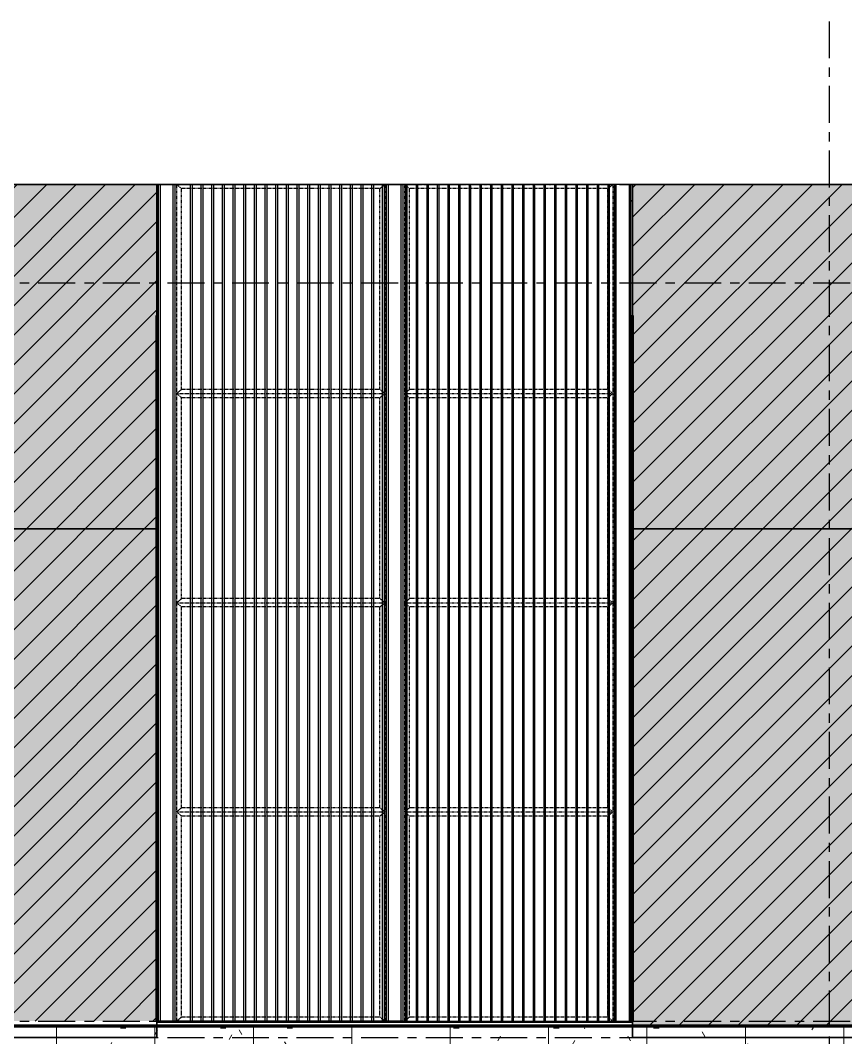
# Model space of a CAD drawing. Header units: millimetres. Extents: x -25371 to 2282244, y -90657 to 147824.
# Drawn here: x 1943163 to 1948195, y -1074 to 5127 of the extents above; entities that cross this region are included whole.
import ezdxf
from ezdxf.enums import TextEntityAlignment as Align
from ezdxf.xclip import XClip

# ---------------------------------------------------------------- set-up
doc = ezdxf.new("R2010")
doc.units = ezdxf.units.MM
doc.header["$XCLIPFRAME"] = 0
doc.set_wipeout_variables(frame=1)
for name, pattern in [('CENTER', [50.8, 31.75, -6.35, 6.35, -6.35]), ('DPA_Hidden 100', [6, 4, -2]), ('TA_GL_000.90000', [2.475, 0.9, -0.225, 0.225, -0.225, 0.9]), ('TA_HL_001.00000', [6.5, 3.55, -2.95])]:
    doc.linetypes.add(name, pattern=pattern)
for name, color, linetype in [('000 - 0_SYM_DWG_GRIDLINE_MAIN_COLOR_251', 7, 'Continuous'), ('000 - 0_SYM_DWG_SLOPE-SYM_TEXT_COLOR_3', 7, 'Continuous'), ('000 - EXISTING_PRECAST_HATCH_', 7, 'Continuous'), ('000 - GRID', 7, 'CENTER'), ('010 - ASPG_EXTR_MAIN_COLOR_2', 7, 'Continuous'), ('010 - ASPG_EXTR_WIPEOUT_', 7, 'Continuous'), ('010 - ASPG_FRAMING_MAIN_COLOR_1', 7, 'Continuous'), ('010 - ASPG_FRAMING_SUB_COLOR_2', 7, 'Continuous')]:
    doc.layers.add(name, color=color, linetype=linetype)
for name, color, linetype, lineweight in [('A-DETL', 7, 'Continuous', 70), ('A-FLOR-E', 7, 'Continuous', 35), ('A-GENM', 7, 'Continuous', 35), ('A-GLAZ-CURT', 7, 'Continuous', 35), ('A-GLAZ-CWMG', 7, 'Continuous', 35), ('A-WALL-PATT', 7, 'Continuous', 50), ('I-WALL-E', 7, 'Continuous', 50), ('WALL-E', 7, 'Continuous', 50)]:
    doc.layers.add(name, color=color, linetype=linetype, lineweight=lineweight)
doc.styles.add('Arial', font='arial.ttf', dxfattribs={"height": 300})
doc.styles.add('TA', font='', dxfattribs={"height": 4.5})
doc.styles.get('TA').set_extended_font_data('Cordia New')
pattern_1 = [(45, (0, 0), (-89.80256, 89.80256), [])]
pattern_2 = [(50, (0, 0), (364.3693, -31.8782), [38.1, -419.1]), (355, (0, 0), (-70.4868, 382.1137), [30.48, -335.2812]), (100.45144, (30.36, -2.66), (293.8825, 350.2355), [32.38, -356.1805]), (46.1842, (4e-15, 101.6), (542.158, -84.0847), [57.15, -628.65]), (96.63556, (45.2, 94.6), (474.8083, 494.8522), [48.57, -534.2712]), (351.18415, (4e-15, 101.6), (474.8083, 494.8522), [45.72, -502.9195]), (21, (50.8, 76.2), (303.2288, -204.5304), [38.1, -419.1]), (326, (50.8, 76.2), (123.604, 368.3759), [30.48, -335.28]), (71.45144, (76.07, 59.16), (426.8328, 163.8455), [32.38, -356.1799]), (37.5, (0, 0), (6.1772, 169.11008), [0, -331.216, 0, -340.36, 0, -336.55]), (7.5, (0, 0), (133.63933, 200.36115), [0, -194.056, 0, -323.596, 0, -128.27]), (327.5, (-113.28, 4e-15), (271.18119, -11.45749), [0, -127, 0, -396.24, 0, -525.78]), (317.5, (-164.08, 6e-15), (296.25836, 50.853), [0, -165.1, 0, -263.144, 0, -373.38])]

# ---------------------------------------------------------------- blocks, each defined once
blk = doc.blocks.new('System Panel - DPA-AR_Facade_Solid Panel 150mm-5074686-VS01 - ELEVATION 5')
at = {"layer": 'A-GLAZ-CURT', "color": 7}
for p, q in [((929, 108700), (1913.1, 108700)), ((929, 108700), (1042.2, 108700)), ((2026.3, 108700), (1042.2, 108700)), ((1913.1, 108700), (2026.3, 108700))]:
    blk.add_line(p, q, dxfattribs=at)
blk = doc.blocks.new('System Panel - DPA-AR_Facade_Solid Panel 150mm-V12-VS01 - ELEVATION 5')
at = {"layer": 'A-GLAZ-CURT', "color": 7}
for p, q in [((8801.7, 108700), (9699.8, 108700)), ((8801.7, 108700), (8914.9, 108700)), ((9898.6, 108700), (8914.9, 108700))]:
    blk.add_line(p, q, dxfattribs=at)
blk = doc.blocks.new('DPA_CP_Entrance Louver Grill Vertical Z - Louver Grill Vertical Z-5599431-VS01 - ELEVATION 5')
at = {"layer": 'A-GLAZ-CURT', "color": 7}
for p, q in [((9145, 106500), (9095, 106500)), ((9095, 106500), (9145, 106500)), ((9095, 106500), (9095, 103645)), ((9095, 106500), (9095, 103645)), ((9145, 106500), (9095, 106500)), ((9095, 106500), (9143, 106500)), ((9095, 103645), (9095, 106500)), ((9095, 103645), (9095, 106500)), ((9095, 106450), (9095, 106500)), ((9095, 106500), (9095, 106450)), ((9095, 106500), (10505, 106500)), ((9095, 106500), (10505, 106500)), ((9143, 106500), (9145, 106500)), ((9143, 103645), (9143, 106500)), ((9143, 103645), (9143, 106500)), ((9145, 103645), (9145, 106500)), ((9145, 106500), (9145, 103645)), ((10505, 106500), (10455, 106500)), ((10455, 106500), (10505, 106500)), ((10455, 106500), (10457, 106500)), ((10505, 106500), (10455, 106500)), ((10455, 103645), (10455, 106500)), ((10455, 106500), (10455, 103645)), ((10457, 106500), (10505, 106500)), ((10457, 106500), (10457, 103645)), ((10457, 106500), (10457, 103645)), ((10505, 103645), (10505, 106500)), ((10505, 106500), (10505, 103645)), ((10505, 106500), (10505, 103645)), ((10505, 106500), (10505, 103645)), ((10505, 106450), (10505, 106500)), ((10505, 106500), (10505, 106450)), ((9145, 103705), (9145, 106450)), ((9145, 106450), (9145, 103705)), ((10455, 106450), (9145, 106450)), ((9145, 106450), (10455, 106450)), ((9145, 106450), (10455, 106450)), ((10455, 106450), (9145, 106450)), ((9145, 103705), (9145, 106450)), ((9145, 106450), (9145, 103705)), ((10455, 106450), (10455, 103705)), ((10455, 106450), (10455, 103705)), ((10455, 106450), (10455, 103705)), ((10455, 106450), (10455, 103705)), ((9095, 103645), (9095, 103705)), ((9095, 103705), (9095, 103645)), ((9145, 103705), (10455, 103705)), ((9145, 103705), (10455, 103705)), ((9145, 103705), (10455, 103705)), ((10455, 103705), (9145, 103705)), ((10505, 103645), (10505, 103705)), ((10505, 103705), (10505, 103645)), ((9145, 103645), (9095, 103645)), ((9095, 103645), (9145, 103645)), ((9143, 103645), (9095, 103645)), ((9095, 103645), (9145, 103645)), ((10505, 103645), (9095, 103645)), ((9095, 103645), (10505, 103645)), ((9145, 103645), (9143, 103645)), ((10505, 103645), (10455, 103645)), ((10455, 103645), (10505, 103645)), ((10455, 103645), (10505, 103645)), ((10457, 103645), (10455, 103645)), ((10505, 103645), (10457, 103645))]:
    blk.add_line(p, q, dxfattribs=at)
blk = doc.blocks.new('Rectangular Mullion - 45 x 100mm-5599265-VS01 - ELEVATION 5')
at = {"layer": 'A-GLAZ-CWMG', "color": 7}
for p, q in [((9072.5, 103645), (10550, 103645)), ((9072.5, 103645), (10550, 103645)), ((10550, 103600), (10550, 103645)), ((10550, 103645), (10550, 103600)), ((10550, 103600), (9072.5, 103600)), ((9072.5, 103600), (10550, 103600))]:
    blk.add_line(p, q, dxfattribs=at)
blk = doc.blocks.new('Rectangular Mullion - 45 x 100mm-5599497-VS01 - ELEVATION 5')
at = {"layer": 'A-GLAZ-CWMG', "color": 7}
for p, q in [((7650, 106500), (7695, 106500)), ((7695, 106500), (7650, 106500)), ((7650, 103645), (7650, 106500)), ((7650, 106500), (7650, 103645)), ((7695, 106500), (7695, 103645)), ((7695, 106500), (7695, 103645)), ((7650, 103645), (7695, 103645)), ((7695, 103645), (7650, 103645))]:
    blk.add_line(p, q, dxfattribs=at)
blk = doc.blocks.new('Rectangular Mullion - 45 x 100mm-5599498-VS01 - ELEVATION 5')
at = {"layer": 'A-GLAZ-CWMG', "color": 7}
for p, q in [((10550, 106500), (10505, 106500)), ((10505, 106500), (10550, 106500)), ((10505, 103645), (10505, 106500)), ((10505, 103645), (10505, 106500)), ((10550, 106500), (10550, 103645)), ((10550, 103645), (10550, 106500)), ((10550, 103645), (10505, 103645)), ((10505, 103645), (10550, 103645))]:
    blk.add_line(p, q, dxfattribs=at)
blk = doc.blocks.new('DPA_CP_Entrance Louver Grill Vertical Z - Louver Grill Vertical Z-5599499-VS01 - ELEVATION 5')
at = {"layer": 'A-GLAZ-CURT', "color": 7}
for p, q in [((7745, 106500), (7695, 106500)), ((7695, 106500), (7745, 106500)), ((7695, 106500), (7695, 103645)), ((7695, 106500), (7695, 103645)), ((7745, 106500), (7695, 106500)), ((7695, 106500), (7743, 106500)), ((7695, 103645), (7695, 106500)), ((7695, 103645), (7695, 106500)), ((7695, 106450), (7695, 106500)), ((7695, 106500), (7695, 106450)), ((7695, 106500), (9050, 106500)), ((7695, 106500), (9050, 106500)), ((7743, 106500), (7745, 106500)), ((7743, 103645), (7743, 106500)), ((7743, 103645), (7743, 106500)), ((7745, 103645), (7745, 106500)), ((7745, 106500), (7745, 103645)), ((9050, 106500), (9000, 106500)), ((9000, 106500), (9050, 106500)), ((9000, 106500), (9002, 106500)), ((9050, 106500), (9000, 106500)), ((9000, 103645), (9000, 106500)), ((9000, 106500), (9000, 103645)), ((9002, 106500), (9050, 106500)), ((9002, 106500), (9002, 103645)), ((9002, 106500), (9002, 103645)), ((9050, 103645), (9050, 106500)), ((9050, 106500), (9050, 103645)), ((9050, 106500), (9050, 103645)), ((9050, 106500), (9050, 103645)), ((9050, 106450), (9050, 106500)), ((9050, 106500), (9050, 106450)), ((7745, 103705), (7745, 106450)), ((7745, 106450), (7745, 103705)), ((9000, 106450), (7745, 106450)), ((7745, 106450), (9000, 106450)), ((7745, 106450), (9000, 106450)), ((9000, 106450), (7745, 106450)), ((7745, 103705), (7745, 106450)), ((7745, 106450), (7745, 103705)), ((9000, 106450), (9000, 103705)), ((9000, 106450), (9000, 103705)), ((9000, 106450), (9000, 103705)), ((9000, 106450), (9000, 103705)), ((7695, 103645), (7695, 103705)), ((7695, 103705), (7695, 103645)), ((7745, 103705), (9000, 103705)), ((7745, 103705), (9000, 103705)), ((7745, 103705), (9000, 103705)), ((9000, 103705), (7745, 103705)), ((9050, 103645), (9050, 103705)), ((9050, 103705), (9050, 103645)), ((7745, 103645), (7695, 103645)), ((7695, 103645), (7745, 103645)), ((7743, 103645), (7695, 103645)), ((7695, 103645), (7745, 103645)), ((9050, 103645), (7695, 103645)), ((7695, 103645), (9050, 103645)), ((7745, 103645), (7743, 103645)), ((9050, 103645), (9000, 103645)), ((9000, 103645), (9050, 103645)), ((9000, 103645), (9050, 103645)), ((9002, 103645), (9000, 103645)), ((9050, 103645), (9002, 103645))]:
    blk.add_line(p, q, dxfattribs=at)
blk = doc.blocks.new('Rectangular Mullion - Mullion_Top_C-Channel-5599266-VS01 - ELEVATION 5')
at = {"layer": 'A-GLAZ-CWMG', "color": 7}
for p, q in [((10550, 106600), (9072.5, 106600)), ((10550, 106600), (9072.5, 106600)), ((10550, 106590), (10550, 106600)), ((10550, 106600), (10550, 106500)), ((10550, 106510), (10550, 106590)), ((9072.5, 106500), (10550, 106500)), ((10550, 106500), (9072.5, 106500)), ((10550, 106500), (10550, 106510))]:
    blk.add_line(p, q, dxfattribs=at)
blk = doc.blocks.new('Rectangular Mullion - 45 x 100mm-5599430-VS01 - ELEVATION 5')
at = {"layer": 'A-GLAZ-CWMG', "color": 7}
for p, q in [((9050, 106500), (9095, 106500)), ((9095, 106500), (9050, 106500)), ((9050, 103645), (9050, 106500)), ((9050, 106500), (9050, 103645)), ((9095, 106500), (9095, 103645)), ((9095, 106500), (9095, 103645)), ((9050, 103645), (9095, 103645)), ((9095, 103645), (9050, 103645))]:
    blk.add_line(p, q, dxfattribs=at)
blk = doc.blocks.new('GM_Louver Grill Vertical Z1 - Z Profile-5514099-VS01 - ELEVATION 5')
at = {"layer": 'A-GENM', "color": 7, "lineweight": 9}
blk.add_line((7870.3, 103645), (7870.3, 106500), dxfattribs=at)
blk = doc.blocks.new('Rectangular Mullion - Mullion_Top_C-Channel-5599267-VS01 - ELEVATION 5')
at = {"layer": 'A-GLAZ-CWMG', "color": 7}
for p, q in [((7650, 106500), (7650, 106600)), ((7650, 106600), (7650, 106590)), ((9072.5, 106600), (7650, 106600)), ((9072.5, 106600), (7650, 106600)), ((7650, 106590), (7650, 106510)), ((7650, 106510), (7650, 106500)), ((7650, 106500), (9072.5, 106500)), ((9072.5, 106500), (7650, 106500))]:
    blk.add_line(p, q, dxfattribs=at)
blk = doc.blocks.new('Rectangular Mullion - 45 x 100mm-5599268-VS01 - ELEVATION 5')
at = {"layer": 'A-GLAZ-CWMG', "color": 7}
for p, q in [((7650, 103600), (7650, 103645)), ((7650, 103645), (7650, 103600)), ((7650, 103645), (9072.5, 103645)), ((7650, 103645), (9072.5, 103645)), ((9072.5, 103600), (7650, 103600)), ((7650, 103600), (9072.5, 103600))]:
    blk.add_line(p, q, dxfattribs=at)
blk = doc.blocks.new('System Panel - DPA-AR_Facade_Solid Panel 150mm-5598975-VS01 - ELEVATION 5')
at = {"layer": 'A-GLAZ-CURT', "color": 7}
for p, q in [((6150, 103600), (6150, 106600)), ((6150, 106600), (7650, 106600)), ((7650, 106600), (6150, 106600)), ((6150, 106600), (6150, 103500)), ((7650, 106600), (7650, 103570)), ((7650, 103500), (7650, 106600)), ((6150, 103500), (7650, 103500))]:
    blk.add_line(p, q, dxfattribs=at)
blk = doc.blocks.new('System Panel - DPA-AR_Facade_Solid Panel 150mm-V42-VS01 - ELEVATION 5')
at = {"layer": 'A-GLAZ-CURT', "color": 7}
for p, q in [((10550, 103570), (10550, 106600)), ((10550, 106600), (11900, 106600)), ((12050, 106600), (10550, 106600)), ((10550, 106600), (10550, 103500)), ((12050, 106600), (12050, 103500)), ((12050, 103500), (12050, 106600)), ((10550, 103500), (12050, 103500))]:
    blk.add_line(p, q, dxfattribs=at)
blk = doc.blocks.new('DPA_CP_Entrance Louver Grill Vertical Z - Louver Grill Vertical Z-5599902-VS01 - ELEVATION 5')
at = {"layer": 'A-GLAZ-CURT', "color": 7}
for p, q in [((9145, 108600), (9095, 108600)), ((9095, 108600), (9145, 108600)), ((9095, 108600), (9095, 106645)), ((9095, 108600), (9095, 106645)), ((9145, 108600), (9095, 108600)), ((9095, 108600), (9143, 108600)), ((9095, 106645), (9095, 108600)), ((9095, 106645), (9095, 108600)), ((9095, 108550), (9095, 108600)), ((9095, 108600), (9095, 108550)), ((9095, 108600), (10505, 108600)), ((9095, 108600), (10505, 108600)), ((9143, 108600), (9145, 108600)), ((9143, 106645), (9143, 108600)), ((9143, 106645), (9143, 108600)), ((9145, 106645), (9145, 108600)), ((9145, 108600), (9145, 106645)), ((10505, 108600), (10455, 108600)), ((10455, 108600), (10505, 108600)), ((10455, 108600), (10457, 108600)), ((10505, 108600), (10455, 108600)), ((10455, 106645), (10455, 108600)), ((10455, 108600), (10455, 106645)), ((10457, 108600), (10505, 108600)), ((10457, 108600), (10457, 106645)), ((10457, 108600), (10457, 106645)), ((10505, 106645), (10505, 108600)), ((10505, 108600), (10505, 106645)), ((10505, 108600), (10505, 106645)), ((10505, 108600), (10505, 106645)), ((10505, 108550), (10505, 108600)), ((10505, 108600), (10505, 108550)), ((9145, 106705), (9145, 108550)), ((9145, 108550), (9145, 106705)), ((10455, 108550), (9145, 108550)), ((9145, 108550), (10455, 108550)), ((9145, 108550), (10455, 108550)), ((10455, 108550), (9145, 108550)), ((9145, 106705), (9145, 108550)), ((9145, 108550), (9145, 106705)), ((10455, 108550), (10455, 106705)), ((10455, 108550), (10455, 106705)), ((10455, 108550), (10455, 106705)), ((10455, 108550), (10455, 106705)), ((9095, 106645), (9095, 106705)), ((9095, 106705), (9095, 106645)), ((9145, 106705), (10455, 106705)), ((9145, 106705), (10455, 106705)), ((9145, 106705), (10455, 106705)), ((10455, 106705), (9145, 106705)), ((10505, 106645), (10505, 106705)), ((10505, 106705), (10505, 106645)), ((9145, 106645), (9095, 106645)), ((9095, 106645), (9145, 106645)), ((9143, 106645), (9095, 106645)), ((9095, 106645), (9145, 106645)), ((10505, 106645), (9095, 106645)), ((9095, 106645), (10505, 106645)), ((9145, 106645), (9143, 106645)), ((10505, 106645), (10455, 106645)), ((10455, 106645), (10505, 106645)), ((10455, 106645), (10505, 106645)), ((10457, 106645), (10455, 106645)), ((10505, 106645), (10457, 106645))]:
    blk.add_line(p, q, dxfattribs=at)
blk = doc.blocks.new('Rectangular Mullion - 45 x 100mm-5599968-VS01 - ELEVATION 5')
at = {"layer": 'A-GLAZ-CWMG', "color": 7}
for p, q in [((7650, 108600), (7695, 108600)), ((7695, 108600), (7650, 108600)), ((7650, 106645), (7650, 108600)), ((7650, 108600), (7650, 106645)), ((7695, 108600), (7695, 106645)), ((7695, 108600), (7695, 106645)), ((7650, 106645), (7695, 106645)), ((7695, 106645), (7650, 106645))]:
    blk.add_line(p, q, dxfattribs=at)
blk = doc.blocks.new('Rectangular Mullion - 45 x 100mm-5599969-VS01 - ELEVATION 5')
at = {"layer": 'A-GLAZ-CWMG', "color": 7}
for p, q in [((10550, 108600), (10505, 108600)), ((10505, 108600), (10550, 108600)), ((10505, 106645), (10505, 108600)), ((10505, 106645), (10505, 108600)), ((10550, 108600), (10550, 106645)), ((10550, 106645), (10550, 108600)), ((10550, 106645), (10505, 106645)), ((10505, 106645), (10550, 106645))]:
    blk.add_line(p, q, dxfattribs=at)
blk = doc.blocks.new('DPA_CP_Entrance Louver Grill Vertical Z - Louver Grill Vertical Z-5599970-VS01 - ELEVATION 5')
at = {"layer": 'A-GLAZ-CURT', "color": 7}
for p, q in [((7745, 108600), (7695, 108600)), ((7695, 108600), (7745, 108600)), ((7695, 108600), (7695, 106645)), ((7695, 108600), (7695, 106645)), ((7745, 108600), (7695, 108600)), ((7695, 108600), (7743, 108600)), ((7695, 106645), (7695, 108600)), ((7695, 106645), (7695, 108600)), ((7695, 108550), (7695, 108600)), ((7695, 108600), (7695, 108550)), ((7695, 108600), (9050, 108600)), ((7695, 108600), (9050, 108600)), ((7743, 108600), (7745, 108600)), ((7743, 106645), (7743, 108600)), ((7743, 106645), (7743, 108600)), ((7745, 106645), (7745, 108600)), ((7745, 108600), (7745, 106645)), ((9050, 108600), (9000, 108600)), ((9000, 108600), (9050, 108600)), ((9000, 108600), (9002, 108600)), ((9050, 108600), (9000, 108600)), ((9000, 106645), (9000, 108600)), ((9000, 108600), (9000, 106645)), ((9002, 108600), (9050, 108600)), ((9002, 108600), (9002, 106645)), ((9002, 108600), (9002, 106645)), ((9050, 106645), (9050, 108600)), ((9050, 108600), (9050, 106645)), ((9050, 108600), (9050, 106645)), ((9050, 108600), (9050, 106645)), ((9050, 108550), (9050, 108600)), ((9050, 108600), (9050, 108550)), ((7745, 106705), (7745, 108550)), ((7745, 108550), (7745, 106705)), ((9000, 108550), (7745, 108550)), ((7745, 108550), (9000, 108550)), ((7745, 108550), (9000, 108550)), ((9000, 108550), (7745, 108550)), ((7745, 106705), (7745, 108550)), ((7745, 108550), (7745, 106705)), ((9000, 108550), (9000, 106705)), ((9000, 108550), (9000, 106705)), ((9000, 108550), (9000, 106705)), ((9000, 108550), (9000, 106705)), ((7695, 106645), (7695, 106705)), ((7695, 106705), (7695, 106645)), ((7745, 106705), (9000, 106705)), ((7745, 106705), (9000, 106705)), ((7745, 106705), (9000, 106705)), ((9000, 106705), (7745, 106705)), ((9050, 106645), (9050, 106705)), ((9050, 106705), (9050, 106645)), ((7745, 106645), (7695, 106645)), ((7695, 106645), (7745, 106645)), ((7743, 106645), (7695, 106645)), ((7695, 106645), (7745, 106645)), ((9050, 106645), (7695, 106645)), ((7695, 106645), (9050, 106645)), ((7745, 106645), (7743, 106645)), ((9050, 106645), (9000, 106645)), ((9000, 106645), (9050, 106645)), ((9000, 106645), (9050, 106645)), ((9002, 106645), (9000, 106645)), ((9050, 106645), (9002, 106645))]:
    blk.add_line(p, q, dxfattribs=at)
blk = doc.blocks.new('Rectangular Mullion - 45 x 100mm-5599901-VS01 - ELEVATION 5')
at = {"layer": 'A-GLAZ-CWMG', "color": 7}
for p, q in [((9050, 108600), (9095, 108600)), ((9095, 108600), (9050, 108600)), ((9050, 106645), (9050, 108600)), ((9050, 108600), (9050, 106645)), ((9095, 108600), (9095, 106645)), ((9095, 108600), (9095, 106645)), ((9050, 106645), (9095, 106645)), ((9095, 106645), (9050, 106645))]:
    blk.add_line(p, q, dxfattribs=at)
blk = doc.blocks.new('GM_Louver Grill Vertical Z1 - Z Profile-5598519-VS01 - ELEVATION 5')
at = {"layer": 'A-GENM', "color": 7, "lineweight": 9}
blk.add_line((7945.6, 106645), (7945.6, 108600), dxfattribs=at)
blk = doc.blocks.new('System Panel - DPA-AR_Facade_Solid Panel 150mm-V43-VS01 - ELEVATION 5')
at = {"layer": 'A-GLAZ-CURT', "color": 7}
for p, q in [((6150, 106600), (6150, 108700)), ((6150, 108700), (7650, 108700)), ((7650, 108700), (6150, 108700)), ((6150, 108700), (6150, 106600)), ((7650, 108700), (7650, 106600)), ((7650, 106600), (7650, 108700)), ((7650, 106600), (6150, 106600)), ((6150, 106600), (7650, 106600))]:
    blk.add_line(p, q, dxfattribs=at)
blk = doc.blocks.new('System Panel - DPA-AR_Facade_Solid Panel 150mm-V44-VS01 - ELEVATION 5')
at = {"layer": 'A-GLAZ-CURT', "color": 7}
for p, q in [((10550, 106600), (10550, 108700)), ((10550, 108700), (12050, 108700)), ((12050, 108700), (10550, 108700)), ((10550, 108700), (10550, 106600)), ((12050, 108700), (12050, 108034.4)), ((12050, 108034.4), (12050, 108700)), ((12050, 107822.9), (12050, 106600)), ((12050, 106600), (12050, 107822.9)), ((11900, 106600), (10550, 106600)), ((10550, 106600), (12050, 106600))]:
    blk.add_line(p, q, dxfattribs=at)
blk = doc.blocks.new('C-1-VS01-AR-2563-01 -C_20260615-163154_ELEVATION_5_EX')
at = {"layer": '000 - EXISTING_PRECAST_HATCH_'}
h = blk.add_hatch(dxfattribs=at)
h.set_pattern_fill('ANSI31')
h.set_pattern_definition(pattern_1)
h.paths.add_polyline_path([(-18756.5, 105750), (-18756.5, 103600), (-14656.4, 103600), (-14656.4, 108700), (-25156.3, 108700), (-25156.3, 103600), (-20056.5, 103600), (-20056.5, 105750)])
h = blk.add_hatch(dxfattribs=at)
h.set_pattern_fill('AR-CONC', scale=0.05)
h.set_pattern_definition(pattern_2)
h.paths.add_polyline_path([(-18756.5, 105750), (-18756.5, 103600), (-14656.4, 103600), (-14656.4, 108700), (-25156.3, 108700), (-25156.3, 103600), (-20056.5, 103600), (-20056.5, 105750)])
h = blk.add_hatch(dxfattribs=at)
h.set_pattern_fill('ANSI31')
h.set_pattern_definition(pattern_1)
h.paths.add_polyline_path([(-10057.4, 103570), (-11756.4, 103570), (-11756.4, 108700), (9384.5, 108700), (9384.5, 103570), (-8957.4, 103570), (-8957.4, 105750), (-10057.4, 105750)])
h = blk.add_hatch(dxfattribs=at)
h.set_pattern_fill('AR-CONC', scale=0.05)
h.set_pattern_definition(pattern_2)
h.paths.add_polyline_path([(-10057.4, 103570), (-11756.4, 103570), (-11756.4, 108700), (9384.5, 108700), (9384.5, 103570), (-8957.4, 103570), (-8957.4, 105750), (-10057.4, 105750)])
at = {"layer": 'A-WALL-PATT', "lineweight": 9}
h = blk.add_hatch(dxfattribs=at)
h.set_pattern_fill('FP_9', style=0, pattern_type=2)
h.set_pattern_definition([(0, (-88633.94, 0), (812.8, 203.2), [33.528, -576.072, 33.528, -576.072, -3251.2]), (0, (-88633.94, 0), (812.8, 203.2), [-1219.2, 33.528, -1185.672, 33.528, -576.072, -1422.4]), (0, (-88633.94, 0), (812.8, 203.2), [-3048, 33.528, -372.872, 33.528, -982.472]), (120, (-88329.14, 101.6), (-582.37636, 602.30545), [33.528, -576.072, 33.528, -3827.272]), (120, (-88329.14, 101.6), (-582.37636, 602.30545), [-643.128, -576.072, 33.528, -1185.672, -2032]), (120, (-88329.14, 101.6), (-582.37636, 602.30545), [-2438.4, 33.528, -576.072, 33.528, -1388.872]), (120, (-88329.14, 101.6), (-582.37636, 602.30545), [-3081.528, -372.872, 33.528, -982.472]), (240, (-88227.54, 508), (-230.42364, -805.50545), [33.528, -576.072, 33.528, -576.072, -3251.2]), (240, (-88227.54, 508), (-230.42364, -805.50545), [-1219.2, 33.528, -1185.672, 33.528, -576.072, -1422.4]), (240, (-88227.54, 508), (-230.42364, -805.50545), [-3048, 33.528, -372.872, 33.528, -982.472])])
h.paths.add_polyline_path([(-20736.5, 101100), (-20727.4, 101100), (-20727.4, 101151.2), (-18502.3, 101356.9), (-18503.5, 103570), (-20836.4, 103570), (-20836.4, 101102), (-20736.5, 101102)])
h.paths.add_polyline_path([(-17128.4, 101100), (-16967.4, 101100), (-15542.7, 101242.8), (-16781.8, 101131.2)])
h.paths.add_polyline_path([(-18404.7, 101366), (-13131.4, 101853.6), (-13130.5, 102073.8), (-13128, 102091.5), (-13118.6, 102115.2), (-13112.2, 102125.1), (-13095.1, 102143.4), (-13090.8, 102146.6), (-13075.6, 102155.9), (-13053.1, 102164.1), (-13024.8, 102166.7), (-12851.2, 102167.6), (-12831.8, 102170.8), (-12801.3, 102184.5), (-11448.6, 102988.6), (-11426.3, 102997.2), (-11401.5, 103000), (-11224.2, 102999.1), (-11206.5, 102996.7), (-11182.8, 102987.2), (-11172.9, 102980.9), (-11154.6, 102963.8), (-11151.4, 102959.4), (-11142.3, 102944.5), (-11133.9, 102921.7), (-11131.4, 102893.4), (-11131.4, 102100), (-10406.4, 102100), (-10406.4, 103570), (-18404.2, 103570), (-18404.6, 101404.1)])
h.paths.add_polyline_path([(-13081.4, 101858.2), (-12702.7, 101893.2), (-12456, 102040.1), (-12456.4, 102331.7), (-12788.5, 102134.9), (-12820.4, 102122.1), (-12858.9, 102116.7), (-13031.4, 102116.7), (-13046.7, 102113.9), (-13059.8, 102107.6), (-13070.8, 102096.6), (-13075.6, 102089.7), (-13080.2, 102078.1), (-13081.4, 102066.7), (-13081.4, 101881.3)])
h.paths.add_polyline_path([(-12587, 101903.9), (-12456, 101916), (-12456.4, 101981.7), (-12546.9, 101927.8)])
h.paths.add_polyline_path([(-12406.7, 101920.6), (-11856.2, 101971.5), (-11856.4, 102338.8), (-12406.7, 102011.2), (-12406.7, 101976.8)])
h.paths.add_polyline_path([(-11806.5, 101976.1), (-11431.4, 102010.8), (-11431.4, 102100), (-11181.4, 102100), (-11181.4, 102600), (-11418.5, 102599.5), (-11806.7, 102368.4), (-11806.5, 101976.8)])
h.paths.add_polyline_path([(-12406.8, 102069.4), (-11855.9, 102397.3), (-11856.4, 102688.8), (-12407, 102361.1), (-12406.8, 102072.2)])
h.paths.add_polyline_path([(-11806.8, 102426.5), (-11429.3, 102650), (-11181.4, 102650), (-11182.5, 102909.2), (-11184.1, 102915.4), (-11190.4, 102928.4), (-11201.4, 102939.5), (-11206.9, 102943.7), (-11219.9, 102948.9), (-11231.4, 102950), (-11410.1, 102949.3), (-11419.5, 102947.4), (-11435.8, 102939.2), (-11807, 102718.2), (-11806.8, 102454)])
h.paths.add_polyline_path([(-11182.9, 102912.6), (-11184.1, 102916.2), (-11183, 102912.9)])
h = blk.add_hatch(dxfattribs=at)
h.set_pattern_fill('FP_10', style=0, pattern_type=2)
h.set_pattern_definition([(0, (-9616.63, 99970), (0, 600), []), (90, (-9616.63, 99970), (-600, 4e-14), [])])
h.paths.add_polyline_path([(-20736.5, 101100), (-20727.4, 101100), (-20727.4, 101151.2), (-18502.3, 101356.9), (-18503.5, 103570), (-20836.4, 103570), (-20836.4, 101102), (-20736.5, 101102)])
h.paths.add_polyline_path([(-17128.4, 101100), (-16967.4, 101100), (-15542.7, 101242.8), (-16781.8, 101131.2)])
h.paths.add_polyline_path([(-18404.7, 101366), (-13131.4, 101853.6), (-13130.5, 102073.8), (-13128, 102091.5), (-13118.6, 102115.2), (-13112.2, 102125.1), (-13095.1, 102143.4), (-13090.8, 102146.6), (-13075.6, 102155.9), (-13053.1, 102164.1), (-13024.8, 102166.7), (-12851.2, 102167.6), (-12831.8, 102170.8), (-12801.3, 102184.5), (-11448.6, 102988.6), (-11426.3, 102997.2), (-11401.5, 103000), (-11224.2, 102999.1), (-11206.5, 102996.7), (-11182.8, 102987.2), (-11172.9, 102980.9), (-11154.6, 102963.8), (-11151.4, 102959.4), (-11142.3, 102944.5), (-11133.9, 102921.7), (-11131.4, 102893.4), (-11131.4, 102100), (-10406.4, 102100), (-10406.4, 103570), (-18404.2, 103570), (-18404.6, 101404.1)])
h.paths.add_polyline_path([(-13081.4, 101858.2), (-12702.7, 101893.2), (-12456, 102040.1), (-12456.4, 102331.7), (-12788.5, 102134.9), (-12820.4, 102122.1), (-12858.9, 102116.7), (-13031.4, 102116.7), (-13046.7, 102113.9), (-13059.8, 102107.6), (-13070.8, 102096.6), (-13075.6, 102089.7), (-13080.2, 102078.1), (-13081.4, 102066.7), (-13081.4, 101881.3)])
h.paths.add_polyline_path([(-12587, 101903.9), (-12456, 101916), (-12456.4, 101981.7), (-12546.9, 101927.8)])
h.paths.add_polyline_path([(-12406.7, 101920.6), (-11856.2, 101971.5), (-11856.4, 102338.8), (-12406.7, 102011.2), (-12406.7, 101976.8)])
h.paths.add_polyline_path([(-11806.5, 101976.1), (-11431.4, 102010.8), (-11431.4, 102100), (-11181.4, 102100), (-11181.4, 102600), (-11418.5, 102599.5), (-11806.7, 102368.4), (-11806.5, 101976.8)])
h.paths.add_polyline_path([(-12406.8, 102069.4), (-11855.9, 102397.3), (-11856.4, 102688.8), (-12407, 102361.1), (-12406.8, 102072.2)])
h.paths.add_polyline_path([(-11806.8, 102426.5), (-11429.3, 102650), (-11181.4, 102650), (-11182.5, 102909.2), (-11184.1, 102915.4), (-11190.4, 102928.4), (-11201.4, 102939.5), (-11206.9, 102943.7), (-11219.9, 102948.9), (-11231.4, 102950), (-11410.1, 102949.3), (-11419.5, 102947.4), (-11435.8, 102939.2), (-11807, 102718.2), (-11806.8, 102454)])
h.paths.add_polyline_path([(-11182.9, 102912.6), (-11184.1, 102916.2), (-11183, 102912.9)])
at = {"layer": 'A-DETL', "color": 7}
for p, q in [((-14656.4, 107900), (-14656.4, 103600)), ((-11756.4, 103600), (-11756.4, 107900)), ((-10406.4, 103570), (-18404.2, 103570)), ((-14656.4, 103600), (-11756.4, 103600))]:
    blk.add_line(p, q, dxfattribs=at)
at = {"layer": 'A-DETL', "color": 7, "linetype": 'DPA_Hidden 100', "lineweight": 25}
for p, q in [((-14656.4, 107900), (-11772.2, 103600)), ((-11756.4, 107900), (-14656.4, 103600)), ((-14656.4, 107900), (-11756.4, 107900))]:
    blk.add_line(p, q, dxfattribs=at)
at = {"layer": 'A-FLOR-E', "color": 7}
blk.add_line((-11756.4, 103600), (-14656.4, 103600), dxfattribs=at)
at = {"layer": 'I-WALL-E', "color": 7}
blk.add_line((-14656.4, 103570), (-11756.4, 103570), dxfattribs=at)
at = {"layer": 'WALL-E', "color": 7}
for p, q in [((-14656.4, 107900), (-14656.4, 103600)), ((-11756.4, 103600), (-11756.4, 107900))]:
    blk.add_line(p, q, dxfattribs=at)
at = {"layer": 'A-GENM', "color": 7}
for name, p in [('GM_Louver Grill Vertical Z1 - Z Profile-5598519-VS01 - ELEVATION 5', (-22457, 0)), ('GM_Louver Grill Vertical Z1 - Z Profile-5598519-VS01 - ELEVATION 5', (-22381.7, 0)), ('GM_Louver Grill Vertical Z1 - Z Profile-5598519-VS01 - ELEVATION 5', (-22306.4, 0)), ('GM_Louver Grill Vertical Z1 - Z Profile-5598519-VS01 - ELEVATION 5', (-22231, 0)), ('GM_Louver Grill Vertical Z1 - Z Profile-5598519-VS01 - ELEVATION 5', (-22155.7, 0)), ('GM_Louver Grill Vertical Z1 - Z Profile-5598519-VS01 - ELEVATION 5', (-22080.4, 0)), ('GM_Louver Grill Vertical Z1 - Z Profile-5598519-VS01 - ELEVATION 5', (-22005.1, 0)), ('GM_Louver Grill Vertical Z1 - Z Profile-5598519-VS01 - ELEVATION 5', (-21929.8, 0)), ('GM_Louver Grill Vertical Z1 - Z Profile-5598519-VS01 - ELEVATION 5', (-21854.5, 0)), ('GM_Louver Grill Vertical Z1 - Z Profile-5598519-VS01 - ELEVATION 5', (-21779.2, 0)), ('GM_Louver Grill Vertical Z1 - Z Profile-5598519-VS01 - ELEVATION 5', (-21703.9, 0)), ('GM_Louver Grill Vertical Z1 - Z Profile-5598519-VS01 - ELEVATION 5', (-21628.5, 0)), ('GM_Louver Grill Vertical Z1 - Z Profile-5598519-VS01 - ELEVATION 5', (-21553.2, 0)), ('GM_Louver Grill Vertical Z1 - Z Profile-5598519-VS01 - ELEVATION 5', (-21477.9, 0)), ('GM_Louver Grill Vertical Z1 - Z Profile-5598519-VS01 - ELEVATION 5', (-21402.6, 0)), ('GM_Louver Grill Vertical Z1 - Z Profile-5598519-VS01 - ELEVATION 5', (-21327.3, 0)), ('GM_Louver Grill Vertical Z1 - Z Profile-5598519-VS01 - ELEVATION 5', (-21252, 0)), ('GM_Louver Grill Vertical Z1 - Z Profile-5598519-VS01 - ELEVATION 5', (-21057, 0)), ('GM_Louver Grill Vertical Z1 - Z Profile-5598519-VS01 - ELEVATION 5', (-20982.9, 0)), ('GM_Louver Grill Vertical Z1 - Z Profile-5598519-VS01 - ELEVATION 5', (-20908.8, 0)), ('GM_Louver Grill Vertical Z1 - Z Profile-5598519-VS01 - ELEVATION 5', (-20834.6, 0)), ('GM_Louver Grill Vertical Z1 - Z Profile-5598519-VS01 - ELEVATION 5', (-20760.5, 0)), ('GM_Louver Grill Vertical Z1 - Z Profile-5598519-VS01 - ELEVATION 5', (-20686.4, 0)), ('GM_Louver Grill Vertical Z1 - Z Profile-5598519-VS01 - ELEVATION 5', (-20612.3, 0)), ('GM_Louver Grill Vertical Z1 - Z Profile-5598519-VS01 - ELEVATION 5', (-20538.2, 0)), ('GM_Louver Grill Vertical Z1 - Z Profile-5598519-VS01 - ELEVATION 5', (-20464, 0)), ('GM_Louver Grill Vertical Z1 - Z Profile-5598519-VS01 - ELEVATION 5', (-20389.9, 0)), ('GM_Louver Grill Vertical Z1 - Z Profile-5598519-VS01 - ELEVATION 5', (-20315.8, 0)), ('GM_Louver Grill Vertical Z1 - Z Profile-5598519-VS01 - ELEVATION 5', (-20241.7, 0)), ('GM_Louver Grill Vertical Z1 - Z Profile-5598519-VS01 - ELEVATION 5', (-20167.6, 0)), ('GM_Louver Grill Vertical Z1 - Z Profile-5598519-VS01 - ELEVATION 5', (-20093.5, 0)), ('GM_Louver Grill Vertical Z1 - Z Profile-5598519-VS01 - ELEVATION 5', (-20019.3, 0)), ('GM_Louver Grill Vertical Z1 - Z Profile-5598519-VS01 - ELEVATION 5', (-19945.2, 0)), ('GM_Louver Grill Vertical Z1 - Z Profile-5598519-VS01 - ELEVATION 5', (-19871.1, 0)), ('GM_Louver Grill Vertical Z1 - Z Profile-5598519-VS01 - ELEVATION 5', (-19797, 0)), ('GM_Louver Grill Vertical Z1 - Z Profile-5514099-VS01 - ELEVATION 5', (-22381.7, 0)), ('GM_Louver Grill Vertical Z1 - Z Profile-5514099-VS01 - ELEVATION 5', (-22306.4, 0)), ('GM_Louver Grill Vertical Z1 - Z Profile-5514099-VS01 - ELEVATION 5', (-22231, 0)), ('GM_Louver Grill Vertical Z1 - Z Profile-5514099-VS01 - ELEVATION 5', (-22155.7, 0)), ('GM_Louver Grill Vertical Z1 - Z Profile-5514099-VS01 - ELEVATION 5', (-22080.4, 0)), ('GM_Louver Grill Vertical Z1 - Z Profile-5514099-VS01 - ELEVATION 5', (-22005.1, 0)), ('GM_Louver Grill Vertical Z1 - Z Profile-5514099-VS01 - ELEVATION 5', (-21929.8, 0)), ('GM_Louver Grill Vertical Z1 - Z Profile-5514099-VS01 - ELEVATION 5', (-21854.5, 0)), ('GM_Louver Grill Vertical Z1 - Z Profile-5514099-VS01 - ELEVATION 5', (-21779.2, 0)), ('GM_Louver Grill Vertical Z1 - Z Profile-5514099-VS01 - ELEVATION 5', (-21703.9, 0)), ('GM_Louver Grill Vertical Z1 - Z Profile-5514099-VS01 - ELEVATION 5', (-21628.5, 0)), ('GM_Louver Grill Vertical Z1 - Z Profile-5514099-VS01 - ELEVATION 5', (-21553.2, 0)), ('GM_Louver Grill Vertical Z1 - Z Profile-5514099-VS01 - ELEVATION 5', (-21477.9, 0)), ('GM_Louver Grill Vertical Z1 - Z Profile-5514099-VS01 - ELEVATION 5', (-21402.6, 0)), ('GM_Louver Grill Vertical Z1 - Z Profile-5514099-VS01 - ELEVATION 5', (-21327.3, 0)), ('GM_Louver Grill Vertical Z1 - Z Profile-5514099-VS01 - ELEVATION 5', (-21252, 0)), ('GM_Louver Grill Vertical Z1 - Z Profile-5514099-VS01 - ELEVATION 5', (-21176.7, 0)), ('GM_Louver Grill Vertical Z1 - Z Profile-5514099-VS01 - ELEVATION 5', (-20981.7, 0)), ('GM_Louver Grill Vertical Z1 - Z Profile-5514099-VS01 - ELEVATION 5', (-20907.6, 0)), ('GM_Louver Grill Vertical Z1 - Z Profile-5514099-VS01 - ELEVATION 5', (-20833.4, 0)), ('GM_Louver Grill Vertical Z1 - Z Profile-5514099-VS01 - ELEVATION 5', (-20759.3, 0)), ('GM_Louver Grill Vertical Z1 - Z Profile-5514099-VS01 - ELEVATION 5', (-20685.2, 0)), ('GM_Louver Grill Vertical Z1 - Z Profile-5514099-VS01 - ELEVATION 5', (-20611.1, 0)), ('GM_Louver Grill Vertical Z1 - Z Profile-5514099-VS01 - ELEVATION 5', (-20537, 0)), ('GM_Louver Grill Vertical Z1 - Z Profile-5514099-VS01 - ELEVATION 5', (-20462.8, 0)), ('GM_Louver Grill Vertical Z1 - Z Profile-5514099-VS01 - ELEVATION 5', (-20388.7, 0)), ('GM_Louver Grill Vertical Z1 - Z Profile-5514099-VS01 - ELEVATION 5', (-20314.6, 0)), ('GM_Louver Grill Vertical Z1 - Z Profile-5514099-VS01 - ELEVATION 5', (-20240.5, 0)), ('GM_Louver Grill Vertical Z1 - Z Profile-5514099-VS01 - ELEVATION 5', (-20166.4, 0)), ('GM_Louver Grill Vertical Z1 - Z Profile-5514099-VS01 - ELEVATION 5', (-20092.3, 0)), ('GM_Louver Grill Vertical Z1 - Z Profile-5514099-VS01 - ELEVATION 5', (-20018.1, 0)), ('GM_Louver Grill Vertical Z1 - Z Profile-5514099-VS01 - ELEVATION 5', (-19944, 0)), ('GM_Louver Grill Vertical Z1 - Z Profile-5514099-VS01 - ELEVATION 5', (-19869.9, 0)), ('GM_Louver Grill Vertical Z1 - Z Profile-5514099-VS01 - ELEVATION 5', (-19795.8, 0)), ('GM_Louver Grill Vertical Z1 - Z Profile-5514099-VS01 - ELEVATION 5', (-19721.7, 0))]:
    blk.add_blockref(name, p, dxfattribs=at)
at = {"layer": 'A-GLAZ-CURT', "color": 7}
for name, p in [('System Panel - DPA-AR_Facade_Solid Panel 150mm-5074686-VS01 - ELEVATION 5', (-17385.9, 0)), ('System Panel - DPA-AR_Facade_Solid Panel 150mm-V43-VS01 - ELEVATION 5', (-22306.4, 0)), ('System Panel - DPA-AR_Facade_Solid Panel 150mm-5074686-VS01 - ELEVATION 5', (-16401.8, 0)), ('System Panel - DPA-AR_Facade_Solid Panel 150mm-5074686-VS01 - ELEVATION 5', (-15417.7, 0)), ('System Panel - DPA-AR_Facade_Solid Panel 150mm-V12-VS01 - ELEVATION 5', (-22306.4, 0)), ('System Panel - DPA-AR_Facade_Solid Panel 150mm-V44-VS01 - ELEVATION 5', (-22306.4, 0)), ('DPA_CP_Entrance Louver Grill Vertical Z - Louver Grill Vertical Z-5599970-VS01 - ELEVATION 5', (-22306.4, 0)), ('DPA_CP_Entrance Louver Grill Vertical Z - Louver Grill Vertical Z-5599902-VS01 - ELEVATION 5', (-22306.4, 0)), ('System Panel - DPA-AR_Facade_Solid Panel 150mm-5598975-VS01 - ELEVATION 5', (-22306.4, 0)), ('System Panel - DPA-AR_Facade_Solid Panel 150mm-V42-VS01 - ELEVATION 5', (-22306.4, 0)), ('DPA_CP_Entrance Louver Grill Vertical Z - Louver Grill Vertical Z-5599499-VS01 - ELEVATION 5', (-22306.4, 0)), ('DPA_CP_Entrance Louver Grill Vertical Z - Louver Grill Vertical Z-5599431-VS01 - ELEVATION 5', (-22306.4, 0))]:
    blk.add_blockref(name, p, dxfattribs=at)
at = {"layer": 'A-GLAZ-CWMG', "color": 7}
for name, p in [('Rectangular Mullion - Mullion_Top_C-Channel-5599267-VS01 - ELEVATION 5', (-22306.4, 2100)), ('Rectangular Mullion - Mullion_Top_C-Channel-5599266-VS01 - ELEVATION 5', (-22306.4, 2100)), ('Rectangular Mullion - 45 x 100mm-5599968-VS01 - ELEVATION 5', (-22306.4, 0)), ('Rectangular Mullion - 45 x 100mm-5599901-VS01 - ELEVATION 5', (-22306.4, 0)), ('Rectangular Mullion - 45 x 100mm-5599969-VS01 - ELEVATION 5', (-22306.4, 0)), ('Rectangular Mullion - 45 x 100mm-5599268-VS01 - ELEVATION 5', (-22306.4, 3000)), ('Rectangular Mullion - Mullion_Top_C-Channel-5599267-VS01 - ELEVATION 5', (-22306.4, 0)), ('Rectangular Mullion - 45 x 100mm-5599265-VS01 - ELEVATION 5', (-22306.4, 3000)), ('Rectangular Mullion - Mullion_Top_C-Channel-5599266-VS01 - ELEVATION 5', (-22306.4, 0)), ('Rectangular Mullion - 45 x 100mm-5599497-VS01 - ELEVATION 5', (-22306.4, 0)), ('Rectangular Mullion - 45 x 100mm-5599430-VS01 - ELEVATION 5', (-22306.4, 0)), ('Rectangular Mullion - 45 x 100mm-5599498-VS01 - ELEVATION 5', (-22306.4, 0)), ('Rectangular Mullion - 45 x 100mm-5599268-VS01 - ELEVATION 5', (-22306.4, 0)), ('Rectangular Mullion - 45 x 100mm-5599265-VS01 - ELEVATION 5', (-22306.4, 0))]:
    blk.add_blockref(name, p, dxfattribs=at)
blk = doc.blocks.new('*U459')
at = {"layer": '000 - 0_SYM_DWG_GRIDLINE_MAIN_COLOR_251', "color": 7, "linetype": 'ByBlock', "ltscale": 5}
blk.add_line((20, 0), (-181.5, 0), dxfattribs=at)
at = {"layer": '000 - 0_SYM_DWG_GRIDLINE_MAIN_COLOR_251', "color": 7}
blk.add_point((-161.5, 0), dxfattribs=at)
at = {"color": 7, "style": 'TA', "flags": 1}
blk.add_attdef('LOCATION', (6, -6), '', height=4.5, rotation=270, dxfattribs=at)
at = {"layer": '000 - 0_SYM_DWG_SLOPE-SYM_TEXT_COLOR_3', "color": 7, "style": 'Arial'}
blk.add_attdef('GRID-HEAD', text='', height=4, rotation=90, dxfattribs=at).set_placement((40, 0), align=Align.MIDDLE_CENTER)
blk = doc.blocks.new('*U2261')
at = {"layer": '000 - 0_SYM_DWG_GRIDLINE_MAIN_COLOR_251', "color": 7, "linetype": 'ByBlock', "ltscale": 5}
blk.add_line((20, 0), (-529.29, 0), dxfattribs=at)
at = {"color": 7, "style": 'TA', "flags": 1}
blk.add_attdef('LOCATION', (6, -6), '', height=4.5, rotation=270, dxfattribs=at)
blk = doc.blocks.new('C-1-VS01_REV00_20260615-231059_ELEVATION_5_dims')
at = {"layer": '000 - GRID', "color": 7, "linetype": 'TA_GL_000.90000', "xscale": 50.00000000000004, "yscale": 50.00000000000004, "zscale": 50.00000000000004}
for name, p, rotation in [('*U459', (-10556.4, 100625), 270), ('*U2261', (-27373.2, 108700), 180), ('*U2261', (-27373.2, 108100), 180), ('*U2261', (-27373.2, 103600), 180), ('*U2261', (-27373.2, 103500), 180)]:
    blk.add_blockref(name, p, dxfattribs=dict(at, rotation=rotation))
blk = doc.blocks.new('*U1900')
at = {"color": 7}
blk.add_wipeout([(50, 0), (1340, 0), (1340, 5100), (50, 5100)], dxfattribs=at).dxf.layer = '010 - ASPG_EXTR_WIPEOUT_'
at = {"layer": '010 - ASPG_EXTR_MAIN_COLOR_2', "color": 7}
for points in [[(129.8, 0), (140, 0), (140, 5100), (129.8, 5100)], [(194.8, 0), (205, 0), (205, 5100), (194.8, 5100)], [(259.8, 0), (270, 0), (270, 5100), (259.8, 5100)], [(324.8, 0), (335, 0), (335, 5100), (324.8, 5100)], [(389.8, 0), (400, 0), (400, 5100), (389.8, 5100)], [(454.8, 0), (465, 0), (465, 5100), (454.8, 5100)], [(519.8, 0), (530, 0), (530, 5100), (519.8, 5100)], [(584.8, 0), (595, 0), (595, 5100), (584.8, 5100)], [(649.8, 0), (660, 0), (660, 5100), (649.8, 5100)], [(714.8, 0), (725, 0), (725, 5100), (714.8, 5100)], [(779.8, 0), (790, 0), (790, 5100), (779.8, 5100)], [(844.8, 0), (855, 0), (855, 5100), (844.8, 5100)], [(909.8, 0), (920, 0), (920, 5100), (909.8, 5100)], [(974.8, 0), (985, 0), (985, 5100), (974.8, 5100)], [(1039.8, 0), (1050, 0), (1050, 5100), (1039.8, 5100)], [(1104.8, 0), (1115, 0), (1115, 5100), (1104.8, 5100)], [(1169.8, 0), (1180, 0), (1180, 5100), (1169.8, 5100)], [(1234.8, 0), (1245, 0), (1245, 5100), (1234.8, 5100)]]:
    blk.add_lwpolyline(points, close=True, dxfattribs=at)
at = {"layer": '010 - ASPG_FRAMING_SUB_COLOR_2', "color": 7}
blk.add_lwpolyline([(50, 0), (1340, 0), (1340, 5100), (50, 5100)], close=True, dxfattribs=at)
at = {"color": 7}
for points in [[(-50, 0), (50, 0), (50, 5100), (-50, 5100)], [(1340, 0), (1440, 0), (1440, 5100), (1340, 5100)]]:
    blk.add_wipeout(points, dxfattribs=at).dxf.layer = '010 - ASPG_EXTR_WIPEOUT_'
at = {"layer": '010 - ASPG_EXTR_MAIN_COLOR_2', "color": 7}
for points in [[(64.8, 0), (75, 0), (75, 5100), (64.8, 5100)], [(1299.8, 0), (1310, 0), (1310, 5100), (1299.8, 5100)]]:
    blk.add_lwpolyline(points, close=True, dxfattribs=at)
at = {"layer": '010 - ASPG_FRAMING_MAIN_COLOR_1', "color": 7}
for points in [[(-50, 0), (-40, 0), (-40, 5100), (-50, 5100)], [(40, 0), (50, 0), (50, 5100), (40, 5100)], [(1340, 0), (1350, 0), (1350, 5100), (1340, 5100)], [(1430, 0), (1440, 0), (1440, 5100), (1430, 5100)]]:
    blk.add_lwpolyline(points, close=True, dxfattribs=at)
at = {"layer": '010 - ASPG_FRAMING_SUB_COLOR_2', "color": 7}
for points in [[(-50, 0), (50, 0), (50, 5100), (-50, 5100)], [(1340, 0), (1440, 0), (1440, 5100), (1340, 5100)]]:
    blk.add_lwpolyline(points, close=True, dxfattribs=at)
blk = doc.blocks.new('*U1899')
at = {"color": 7}
blk.add_wipeout([(50, 0), (1340, 0), (1340, 5100), (50, 5100)], dxfattribs=at).dxf.layer = '010 - ASPG_EXTR_WIPEOUT_'
at = {"layer": '010 - ASPG_EXTR_MAIN_COLOR_2', "color": 7}
for points in [[(129.8, 0), (140, 0), (140, 5100), (129.8, 5100)], [(194.8, 0), (205, 0), (205, 5100), (194.8, 5100)], [(259.8, 0), (270, 0), (270, 5100), (259.8, 5100)], [(324.8, 0), (335, 0), (335, 5100), (324.8, 5100)], [(389.8, 0), (400, 0), (400, 5100), (389.8, 5100)], [(454.8, 0), (465, 0), (465, 5100), (454.8, 5100)], [(519.8, 0), (530, 0), (530, 5100), (519.8, 5100)], [(584.8, 0), (595, 0), (595, 5100), (584.8, 5100)], [(649.8, 0), (660, 0), (660, 5100), (649.8, 5100)], [(714.8, 0), (725, 0), (725, 5100), (714.8, 5100)], [(779.8, 0), (790, 0), (790, 5100), (779.8, 5100)], [(844.8, 0), (855, 0), (855, 5100), (844.8, 5100)], [(909.8, 0), (920, 0), (920, 5100), (909.8, 5100)], [(974.8, 0), (985, 0), (985, 5100), (974.8, 5100)], [(1039.8, 0), (1050, 0), (1050, 5100), (1039.8, 5100)], [(1104.8, 0), (1115, 0), (1115, 5100), (1104.8, 5100)], [(1169.8, 0), (1180, 0), (1180, 5100), (1169.8, 5100)], [(1234.8, 0), (1245, 0), (1245, 5100), (1234.8, 5100)]]:
    blk.add_lwpolyline(points, close=True, dxfattribs=at)
at = {"layer": '010 - ASPG_FRAMING_SUB_COLOR_2', "color": 7}
blk.add_lwpolyline([(50, 0), (1340, 0), (1340, 5100), (50, 5100)], close=True, dxfattribs=at)
at = {"color": 7}
for points in [[(-50, 0), (50, 0), (50, 5100), (-50, 5100)], [(1340, 0), (1440, 0), (1440, 5100), (1340, 5100)]]:
    blk.add_wipeout(points, dxfattribs=at).dxf.layer = '010 - ASPG_EXTR_WIPEOUT_'
at = {"layer": '010 - ASPG_EXTR_MAIN_COLOR_2', "color": 7}
blk.add_lwpolyline([(64.8, 0), (75, 0), (75, 5100), (64.8, 5100)], close=True, dxfattribs=at)
at = {"layer": '010 - ASPG_FRAMING_MAIN_COLOR_1', "color": 7}
for points in [[(-50, 0), (-40, 0), (-40, 5100), (-50, 5100)], [(40, 0), (50, 0), (50, 5100), (40, 5100)], [(1340, 0), (1350, 0), (1350, 5100), (1340, 5100)], [(1430, 0), (1440, 0), (1440, 5100), (1430, 5100)]]:
    blk.add_lwpolyline(points, close=True, dxfattribs=at)
at = {"layer": '010 - ASPG_FRAMING_SUB_COLOR_2', "color": 7}
for points in [[(-50, 0), (50, 0), (50, 5100), (-50, 5100)], [(1340, 0), (1440, 0), (1440, 5100), (1340, 5100)]]:
    blk.add_lwpolyline(points, close=True, dxfattribs=at)
blk = doc.blocks.new('*U1898')
at = {"layer": '010 - ASPG_FRAMING_MAIN_COLOR_1', "color": 7, "linetype": 'ByBlock'}
for points in [[(0, 0), (0, 1270), (25, 1240), (25, 30), (0, 0)], [(1275, 1270), (0, 1270), (25, 1240), (1250, 1240)], [(1275, 0), (1275, 1270), (1250, 1240), (1250, 30), (1275, 0)], [(25, 30), (1250, 30), (1275, 0), (0, 0), (25, 30)]]:
    blk.add_lwpolyline(points, close=True, dxfattribs=at)

msp = doc.modelspace()

# ---------------------------------------------------------------- block references
at = {"color": 7}
ref = msp.add_blockref('C-1-VS01-AR-2563-01 -C_20260615-163154_ELEVATION_5_EX', (1958652.146, -104572.744), dxfattribs=at)
XClip(ref).set_block_clipping_path([(-26516.0919763581, 95079.2292497061), (-3958.1064399881, 115145.365818867)])

# ---------------------------------------------------------------- next in the draw order: block references
msp.add_blockref('*U1900', (1945445.788, -972.744), dxfattribs=at)

# ---------------------------------------------------------------- next in the draw order: block references
at = {"color": 7, "xscale": -1}
msp.add_blockref('*U1899', (1945445.788, -972.744), dxfattribs=at)

# ---------------------------------------------------------------- next in the draw order: block references
at = {"color": 7}
msp.add_blockref('C-1-VS01_REV00_20260615-231059_ELEVATION_5_dims', (1958652.146, -104572.744), dxfattribs=at)
at = {"color": 7, "linetype": 'TA_HL_001.00000', "xscale": -1, "rotation": 270}
for p in [(1944115.787, 2852.256), (1945505.787, 2852.256), (1944115.787, 1577.256), (1945505.787, 1577.256), (1944115.787, 302.256), (1945505.787, 302.256), (1944115.787, -972.744), (1945505.787, -972.744)]:
    msp.add_blockref('*U1898', p, dxfattribs=at)

doc.saveas('drawing.dxf')
